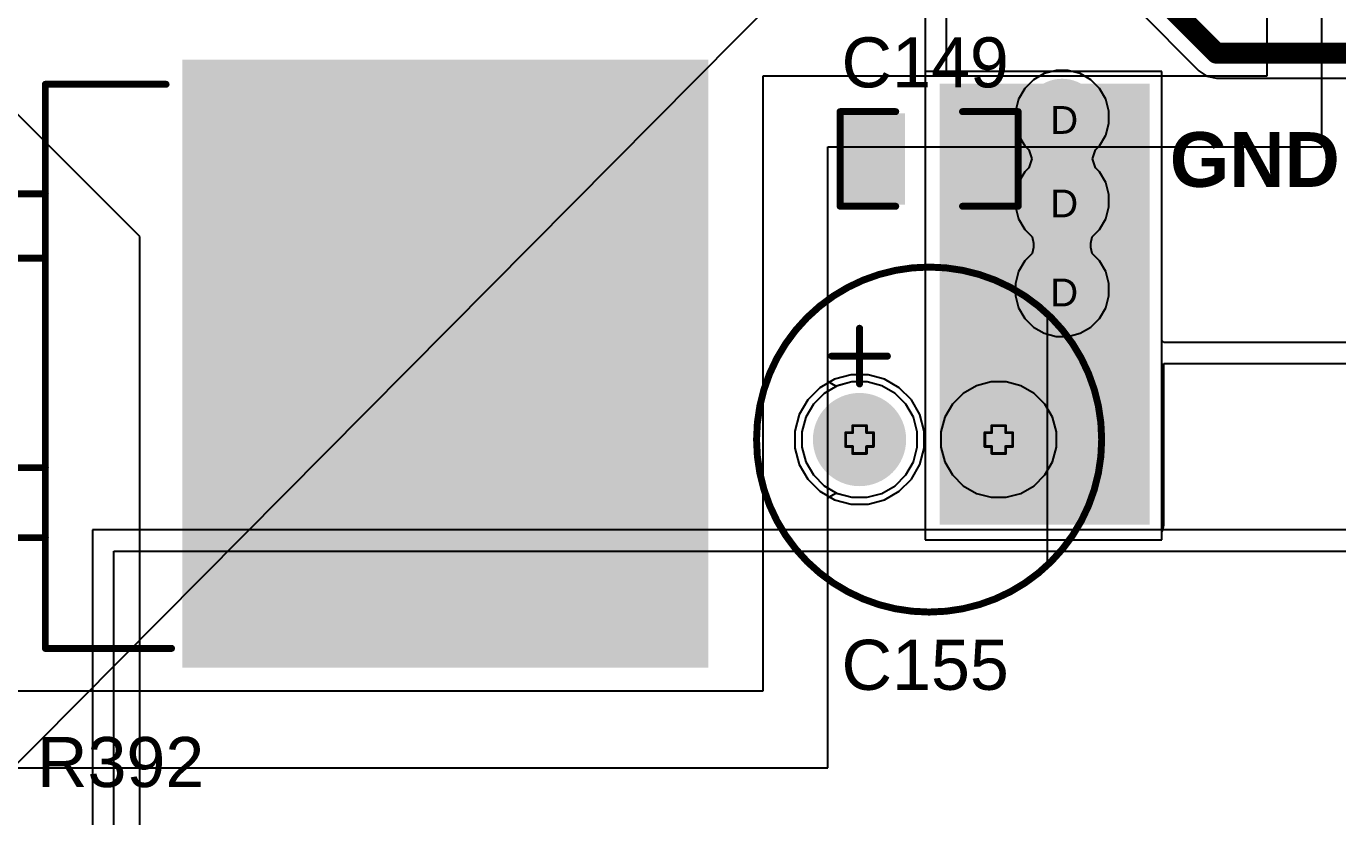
# Model space of a CAD drawing. Header units: inches. Extents: x 0 to 5379, y 0 to 5429.
# Drawn here: x 182.49 to 206.43, y 188.87 to 203.3 of the extents above; entities that cross this region are included whole.
import ezdxf

# ---------------------------------------------------------------- set-up
doc = ezdxf.new("R2010")
doc.units = ezdxf.units.IN
for name, color, linetype in [('Bottom Layer', 5, 'Continuous'), ('Bottom Solder', 6, 'Continuous'), ('Drill Drawing', 1, 'Continuous'), ('GND01', 16, 'Continuous'), ('GND02', 76, 'Continuous'), ('Multi-Layer', 9, 'Continuous'), ('Pad Holes', 156, 'Continuous'), ('PWR', 156, 'Continuous'), ('SIG 01', 90, 'Continuous'), ('Top Layer', 1, 'Continuous'), ('Top Overlay', 2, 'Continuous'), ('Top Paste', 8, 'Continuous'), ('Top Solder', 216, 'Continuous'), ('Via Holes', 16, 'Continuous')]:
    doc.layers.add(name, color=color, linetype=linetype)
doc.styles.add('Arial', font='', dxfattribs={"height": 0.2})
doc.styles.add('Arial_Bold', font='', dxfattribs={"height": 0.2})
doc.styles.get('Arial').set_extended_font_data('Arial')
doc.styles.get('Arial_Bold').set_extended_font_data('Arial', bold=True)

# ---------------------------------------------------------------- blocks, each defined once
blk = doc.blocks.new('H2PAK_2_749')
at = {"layer": 'Top Layer'}
for points in [[(-5.5, 0.828), (-5.5, 10.328), (5.5, 10.328), (5.5, 0.828)], [(-3.34, -3.578), (-1.74, -3.578), (-1.74, -7.578), (-3.34, -7.578)], [(1.74, -3.578), (3.34, -3.578), (3.34, -7.578), (1.74, -7.578)]]:
    blk.add_hatch(color=1, dxfattribs=at).paths.add_polyline_path(points)
at = {"layer": 'Top Paste'}
for points in [[(-5.5, 0.828), (-5.5, 10.328), (5.5, 10.328), (5.5, 0.828)], [(-3.34, -3.578), (-1.74, -3.578), (-1.74, -7.578), (-3.34, -7.578)], [(1.74, -3.578), (3.34, -3.578), (3.34, -7.578), (1.74, -7.578)]]:
    blk.add_hatch(color=8, dxfattribs=at).paths.add_polyline_path(points)
at = {"layer": 'Top Solder'}
for points in [[(-5.551, 0.778), (-5.551, 10.379), (5.551, 10.379), (5.551, 0.778)], [(-3.391, -3.528), (-1.689, -3.528), (-1.689, -7.629), (-3.391, -7.629)], [(1.689, -3.528), (3.391, -3.528), (3.391, -7.629), (1.689, -7.629)]]:
    blk.add_hatch(color=216, dxfattribs=at).paths.add_polyline_path(points)
at = {"layer": 'Top Overlay'}
for points in [[(-5.1, -1.725, 0.127, 0.127, 0), (-5.1, 0.478, 0.127, 0.127, 0)], [(5.2, -1.725, 0.127, 0.127, 0), (5.2, 0.578, 0.127, 0.127, 0)], [(5.2, -1.725, 0.127, 0.127, 0), (-5.1, -1.725, 0.127, 0.127, 0)], [(-3.1, -3.225, 0.127, 0.127, 0), (-3.1, -1.725, 0.127, 0.127, 0)], [(-3.07, -1.725, 0.127, 0.127, 0), (-3.1, -1.725, 0.127, 0.127, 0)], [(-1.927, -3.225, 0.127, 0.127, 0), (-1.927, -1.725, 0.127, 0.127, 0)], [(1.9, -3.225, 0.127, 0.127, 0), (1.9, -1.725, 0.127, 0.127, 0)], [(1.959, -1.725, 0.127, 0.127, 0), (1.9, -1.725, 0.127, 0.127, 0)], [(3.178, -3.225, 0.127, 0.127, 0), (3.178, -1.725, 0.127, 0.127, 0)], [(-1.927, -3.225, 0.127, 0.127, 0), (-3.1, -3.225, 0.127, 0.127, 0)], [(3.178, -3.225, 0.127, 0.127, 0), (1.9, -3.225, 0.127, 0.127, 0)], [(-3.556, -5.493, 0.127, 0.127, 0), (-3.683, -5.366, 0.127, 0.127, 0)], [(-3.683, -5.62, 0.127, 0.127, 0), (-3.683, -5.366, 0.127, 0.127, 0)], [(-3.683, -5.62, 0.127, 0.127, 0), (-3.556, -5.493, 0.127, 0.127, 0)]]:
    blk.add_lwpolyline(points, format="xyseb", dxfattribs=at)
for points in [[(-5.132, 0.478, 0.0635, 0.0635, 1), (-5.068, 0.478, 0.0635, 0.0635, 1)], [(5.168, 0.578, 0.0635, 0.0635, 1), (5.232, 0.578, 0.0635, 0.0635, 1)], [(-5.132, -1.725, 0.0635, 0.0635, 1), (-5.068, -1.725, 0.0635, 0.0635, 1)], [(-5.132, -1.725, 0.0635, 0.0635, 1), (-5.068, -1.725, 0.0635, 0.0635, 1)], [(-3.132, -1.725, 0.0635, 0.0635, 1), (-3.068, -1.725, 0.0635, 0.0635, 1)], [(-3.132, -1.725, 0.0635, 0.0635, 1), (-3.068, -1.725, 0.0635, 0.0635, 1)], [(-3.102, -1.725, 0.0635, 0.0635, 1), (-3.039, -1.725, 0.0635, 0.0635, 1)], [(-1.959, -1.725, 0.0635, 0.0635, 1), (-1.896, -1.725, 0.0635, 0.0635, 1)], [(1.868, -1.725, 0.0635, 0.0635, 1), (1.932, -1.725, 0.0635, 0.0635, 1)], [(1.868, -1.725, 0.0635, 0.0635, 1), (1.932, -1.725, 0.0635, 0.0635, 1)], [(1.927, -1.725, 0.0635, 0.0635, 1), (1.99, -1.725, 0.0635, 0.0635, 1)], [(3.146, -1.725, 0.0635, 0.0635, 1), (3.21, -1.725, 0.0635, 0.0635, 1)], [(5.168, -1.725, 0.0635, 0.0635, 1), (5.232, -1.725, 0.0635, 0.0635, 1)], [(5.168, -1.725, 0.0635, 0.0635, 1), (5.232, -1.725, 0.0635, 0.0635, 1)], [(-3.132, -3.225, 0.0635, 0.0635, 1), (-3.068, -3.225, 0.0635, 0.0635, 1)], [(-3.132, -3.225, 0.0635, 0.0635, 1), (-3.068, -3.225, 0.0635, 0.0635, 1)], [(-1.959, -3.225, 0.0635, 0.0635, 1), (-1.896, -3.225, 0.0635, 0.0635, 1)], [(-1.959, -3.225, 0.0635, 0.0635, 1), (-1.896, -3.225, 0.0635, 0.0635, 1)], [(1.868, -3.225, 0.0635, 0.0635, 1), (1.932, -3.225, 0.0635, 0.0635, 1)], [(1.868, -3.225, 0.0635, 0.0635, 1), (1.932, -3.225, 0.0635, 0.0635, 1)], [(3.146, -3.225, 0.0635, 0.0635, 1), (3.21, -3.225, 0.0635, 0.0635, 1)], [(3.146, -3.225, 0.0635, 0.0635, 1), (3.21, -3.225, 0.0635, 0.0635, 1)], [(-3.714, -5.366, 0.0635, 0.0635, 1), (-3.651, -5.366, 0.0635, 0.0635, 1)], [(-3.714, -5.366, 0.0635, 0.0635, 1), (-3.651, -5.366, 0.0635, 0.0635, 1)], [(-3.587, -5.493, 0.0635, 0.0635, 1), (-3.524, -5.493, 0.0635, 0.0635, 1)], [(-3.587, -5.493, 0.0635, 0.0635, 1), (-3.524, -5.493, 0.0635, 0.0635, 1)], [(-3.714, -5.62, 0.0635, 0.0635, 1), (-3.651, -5.62, 0.0635, 0.0635, 1)], [(-3.714, -5.62, 0.0635, 0.0635, 1), (-3.651, -5.62, 0.0635, 0.0635, 1)]]:
    blk.add_lwpolyline(points, format="xyseb", close=True, dxfattribs=at)
blk = doc.blocks.new('SPE1VM221E12OL_972')
at = {"layer": 'Bottom Layer'}
h = blk.add_hatch(color=5, dxfattribs=at)
edge = h.paths.add_edge_path()
edge.add_arc((-1.27, 0), 0.8, 0, 360)
h = blk.add_hatch(color=5, dxfattribs=at)
edge = h.paths.add_edge_path()
edge.add_arc((1.27, 0), 0.8, 0, 360)
at = {"layer": 'Bottom Solder'}
h = blk.add_hatch(color=6, dxfattribs=at)
edge = h.paths.add_edge_path()
edge.add_arc((-1.27, 0), 0.851, 0, 360)
h = blk.add_hatch(color=6, dxfattribs=at)
edge = h.paths.add_edge_path()
edge.add_arc((1.27, 0), 0.851, 0, 360)
at = {"layer": 'GND01'}
h = blk.add_hatch(color=16, dxfattribs=at)
edge = h.paths.add_edge_path()
edge.add_arc((-1.27, 0), 0.8, 0, 360)
h = blk.add_hatch(color=16, dxfattribs=at)
edge = h.paths.add_edge_path()
edge.add_arc((1.27, 0), 0.8, 0, 360)
at = {"layer": 'GND02'}
h = blk.add_hatch(color=76, dxfattribs=at)
edge = h.paths.add_edge_path()
edge.add_arc((-1.27, 0), 0.8, 0, 360)
h = blk.add_hatch(color=76, dxfattribs=at)
edge = h.paths.add_edge_path()
edge.add_arc((1.27, 0), 0.8, 0, 360)
at = {"layer": 'Multi-Layer'}
h = blk.add_hatch(color=9, dxfattribs=at)
edge = h.paths.add_edge_path()
edge.add_arc((-1.27, 0), 0.8, 0, 360)
h = blk.add_hatch(color=9, dxfattribs=at)
edge = h.paths.add_edge_path()
edge.add_arc((1.27, 0), 0.8, 0, 360)
at = {"layer": 'Pad Holes'}
h = blk.add_hatch(color=7, dxfattribs=at)
edge = h.paths.add_edge_path()
edge.add_arc((-1.27, 0), 0.5, 0, 360)
h = blk.add_hatch(color=7, dxfattribs=at)
edge = h.paths.add_edge_path()
edge.add_arc((1.27, 0), 0.5, 0, 360)
at = {"layer": 'PWR'}
h = blk.add_hatch(color=156, dxfattribs=at)
edge = h.paths.add_edge_path()
edge.add_arc((-1.27, 0), 0.8, 0, 360)
h = blk.add_hatch(color=156, dxfattribs=at)
edge = h.paths.add_edge_path()
edge.add_arc((1.27, 0), 0.8, 0, 360)
at = {"layer": 'SIG 01'}
h = blk.add_hatch(color=90, dxfattribs=at)
edge = h.paths.add_edge_path()
edge.add_arc((-1.27, 0), 0.8, 0, 360)
h = blk.add_hatch(color=90, dxfattribs=at)
edge = h.paths.add_edge_path()
edge.add_arc((1.27, 0), 0.8, 0, 360)
at = {"layer": 'Top Layer'}
h = blk.add_hatch(color=1, dxfattribs=at)
edge = h.paths.add_edge_path()
edge.add_arc((-1.27, 0), 0.8, 0, 360)
h = blk.add_hatch(color=1, dxfattribs=at)
edge = h.paths.add_edge_path()
edge.add_arc((1.27, 0), 0.8, 0, 360)
at = {"layer": 'Top Solder'}
h = blk.add_hatch(color=216, dxfattribs=at)
edge = h.paths.add_edge_path()
edge.add_arc((-1.27, 0), 0.851, 0, 360)
h = blk.add_hatch(color=216, dxfattribs=at)
edge = h.paths.add_edge_path()
edge.add_arc((1.27, 0), 0.851, 0, 360)
at = {"layer": 'Top Overlay'}
for p, q in [((2.159, -2.286), (2.159, 2.286)), ((2.159, 2.286), (2.319, 2.142)), ((2.319, 2.142), (2.595, 1.812)), ((2.595, 1.812), (2.822, 1.447)), ((2.822, 1.447), (2.997, 1.054)), ((2.997, 1.054), (3.115, 0.641)), ((3.115, 0.641), (3.175, 0.215)), ((3.175, 0.215), (3.175, -0.215)), ((3.175, -0.215), (3.115, -0.641)), ((3.115, -0.641), (2.997, -1.054)), ((2.997, -1.054), (2.822, -1.447)), ((2.822, -1.447), (2.595, -1.812)), ((2.595, -1.812), (2.319, -2.142)), ((2.319, -2.142), (2.159, -2.286)), ((2.159, -2.286), (2.159, -2.286))]:
    blk.add_line(p, q, dxfattribs=at)
for points in [[(3.15, 0, 0.127, 0.127, 1), (-3.15, 0, 0.127, 0.127, 1)], [(-1.302, 2.032, 0.0635, 0.0635, 1), (-1.238, 2.032, 0.0635, 0.0635, 1)], [(-1.81, 1.524, 0.0635, 0.0635, 1), (-1.746, 1.524, 0.0635, 0.0635, 1)], [(-0.794, 1.524, 0.0635, 0.0635, 1), (-0.73, 1.524, 0.0635, 0.0635, 1)], [(-1.302, 1.016, 0.0635, 0.0635, 1), (-1.238, 1.016, 0.0635, 0.0635, 1)], [(-3.181, 0, 0.0635, 0.0635, 1), (-3.118, 0, 0.0635, 0.0635, 1)], [(3.118, 0, 0.0635, 0.0635, 1), (3.181, 0, 0.0635, 0.0635, 1)]]:
    blk.add_lwpolyline(points, format="xyseb", close=True, dxfattribs=at)
for points in [[(-1.27, 1.016, 0.127, 0.127, 0), (-1.27, 2.032, 0.127, 0.127, 0)], [(-1.778, 1.524, 0.127, 0.127, 0), (-0.762, 1.524, 0.127, 0.127, 0)]]:
    blk.add_lwpolyline(points, format="xyseb", dxfattribs=at)
blk = doc.blocks.new('C___0805_978')
at = {"layer": 'Top Layer'}
for points in [[(-1.524, 0.762), (-0.508, 0.762), (-0.508, -0.762), (-1.524, -0.762)], [(0.508, 0.762), (1.524, 0.762), (1.524, -0.762), (0.508, -0.762)]]:
    blk.add_hatch(color=1, dxfattribs=at).paths.add_polyline_path(points)
at = {"layer": 'Top Paste'}
for points in [[(-1.524, 0.762), (-0.508, 0.762), (-0.508, -0.762), (-1.524, -0.762)], [(0.508, 0.762), (1.524, 0.762), (1.524, -0.762), (0.508, -0.762)]]:
    blk.add_hatch(color=8, dxfattribs=at).paths.add_polyline_path(points)
at = {"layer": 'Top Solder'}
for points in [[(-1.594, 0.832), (-0.438, 0.832), (-0.438, -0.832), (-1.594, -0.832)], [(0.438, 0.832), (1.594, 0.832), (1.594, -0.832), (0.438, -0.832)]]:
    blk.add_hatch(color=216, dxfattribs=at).paths.add_polyline_path(points)
at = {"layer": 'Top Overlay'}
for points in [[(-1.626, 0.864, 0.127, 0.127, 0), (-1.626, -0.864, 0.127, 0.127, 0)], [(-0.61, 0.864, 0.127, 0.127, 0), (-1.626, 0.864, 0.127, 0.127, 0)], [(1.626, 0.864, 0.127, 0.127, 0), (0.61, 0.864, 0.127, 0.127, 0)], [(1.626, 0.864, 0.127, 0.127, 0), (1.626, -0.864, 0.127, 0.127, 0)], [(-0.61, -0.864, 0.127, 0.127, 0), (-1.626, -0.864, 0.127, 0.127, 0)], [(1.626, -0.864, 0.127, 0.127, 0), (0.61, -0.864, 0.127, 0.127, 0)]]:
    blk.add_lwpolyline(points, format="xyseb", dxfattribs=at)
for points in [[(-1.657, 0.864, 0.0635, 0.0635, 1), (-1.594, 0.864, 0.0635, 0.0635, 1)], [(-1.657, 0.864, 0.0635, 0.0635, 1), (-1.594, 0.864, 0.0635, 0.0635, 1)], [(-0.641, 0.864, 0.0635, 0.0635, 1), (-0.578, 0.864, 0.0635, 0.0635, 1)], [(0.578, 0.864, 0.0635, 0.0635, 1), (0.641, 0.864, 0.0635, 0.0635, 1)], [(1.594, 0.864, 0.0635, 0.0635, 1), (1.657, 0.864, 0.0635, 0.0635, 1)], [(1.594, 0.864, 0.0635, 0.0635, 1), (1.657, 0.864, 0.0635, 0.0635, 1)], [(-1.657, -0.864, 0.0635, 0.0635, 1), (-1.594, -0.864, 0.0635, 0.0635, 1)], [(-1.657, -0.864, 0.0635, 0.0635, 1), (-1.594, -0.864, 0.0635, 0.0635, 1)], [(-0.641, -0.864, 0.0635, 0.0635, 1), (-0.578, -0.864, 0.0635, 0.0635, 1)], [(0.578, -0.864, 0.0635, 0.0635, 1), (0.641, -0.864, 0.0635, 0.0635, 1)], [(1.594, -0.864, 0.0635, 0.0635, 1), (1.657, -0.864, 0.0635, 0.0635, 1)], [(1.594, -0.864, 0.0635, 0.0635, 1), (1.657, -0.864, 0.0635, 0.0635, 1)]]:
    blk.add_lwpolyline(points, format="xyseb", close=True, dxfattribs=at)

msp = doc.modelspace()

# ---------------------------------------------------------------- hatches: boundary and pattern name
at = {"layer": 'Bottom Layer'}
h = msp.add_hatch(color=5, dxfattribs=at)
edge = h.paths.add_edge_path()
edge.add_arc((201.401, 201.639), 0.6, 0, 360)
h = msp.add_hatch(color=5, dxfattribs=at)
edge = h.paths.add_edge_path()
edge.add_arc((201.401, 200.115), 0.6, 0, 360)
h = msp.add_hatch(color=5, dxfattribs=at)
edge = h.paths.add_edge_path()
edge.add_arc((201.401, 198.49), 0.6, 0, 360)
at = {"layer": 'Bottom Solder'}
h = msp.add_hatch(color=6, dxfattribs=at)
edge = h.paths.add_edge_path()
edge.add_arc((201.401, 201.639), 0.702, 0, 360)
h = msp.add_hatch(color=6, dxfattribs=at)
edge = h.paths.add_edge_path()
edge.add_arc((201.401, 200.115), 0.702, 0, 360)
h = msp.add_hatch(color=6, dxfattribs=at)
edge = h.paths.add_edge_path()
edge.add_arc((201.401, 198.49), 0.702, 0, 360)
at = {"layer": 'GND01'}
h = msp.add_hatch(color=16, dxfattribs=at)
edge = h.paths.add_edge_path()
edge.add_arc((201.401, 201.639), 0.6, 0, 360)
h = msp.add_hatch(color=16, dxfattribs=at)
edge = h.paths.add_edge_path()
edge.add_arc((201.401, 200.115), 0.6, 0, 360)
h = msp.add_hatch(color=16, dxfattribs=at)
edge = h.paths.add_edge_path()
edge.add_arc((201.401, 198.49), 0.6, 0, 360)
at = {"layer": 'GND02'}
h = msp.add_hatch(color=76, dxfattribs=at)
edge = h.paths.add_edge_path()
edge.add_arc((201.401, 201.639), 0.6, 0, 360)
h = msp.add_hatch(color=76, dxfattribs=at)
edge = h.paths.add_edge_path()
edge.add_arc((201.401, 200.115), 0.6, 0, 360)
h = msp.add_hatch(color=76, dxfattribs=at)
edge = h.paths.add_edge_path()
edge.add_arc((201.401, 198.49), 0.6, 0, 360)
at = {"layer": 'PWR'}
h = msp.add_hatch(color=156, dxfattribs=at)
edge = h.paths.add_edge_path()
edge.add_arc((201.401, 201.639), 0.6, 0, 360)
h = msp.add_hatch(color=156, dxfattribs=at)
edge = h.paths.add_edge_path()
edge.add_arc((201.401, 200.115), 0.6, 0, 360)
h = msp.add_hatch(color=156, dxfattribs=at)
edge = h.paths.add_edge_path()
edge.add_arc((201.401, 198.49), 0.6, 0, 360)
at = {"layer": 'SIG 01'}
h = msp.add_hatch(color=90, dxfattribs=at)
edge = h.paths.add_edge_path()
edge.add_arc((201.401, 201.639), 0.6, 0, 360)
h = msp.add_hatch(color=90, dxfattribs=at)
edge = h.paths.add_edge_path()
edge.add_arc((201.401, 200.115), 0.6, 0, 360)
h = msp.add_hatch(color=90, dxfattribs=at)
edge = h.paths.add_edge_path()
edge.add_arc((201.401, 198.49), 0.6, 0, 360)
at = {"layer": 'Top Layer'}
msp.add_hatch(color=1, dxfattribs=at).paths.add_polyline_path([(199.166, 194.197), (203.001, 194.197), (203.001, 202.249), (199.166, 202.249)])
h = msp.add_hatch(color=1, dxfattribs=at)
edge = h.paths.add_edge_path()
edge.add_arc((201.401, 201.639), 0.6, 0, 360)
h = msp.add_hatch(color=1, dxfattribs=at)
edge = h.paths.add_edge_path()
edge.add_arc((201.401, 200.115), 0.6, 0, 360)
h = msp.add_hatch(color=1, dxfattribs=at)
edge = h.paths.add_edge_path()
edge.add_arc((201.401, 198.49), 0.6, 0, 360)
at = {"layer": 'Top Solder'}
h = msp.add_hatch(color=216, dxfattribs=at)
edge = h.paths.add_edge_path()
edge.add_arc((201.401, 201.639), 0.702, 0, 360)
h = msp.add_hatch(color=216, dxfattribs=at)
edge = h.paths.add_edge_path()
edge.add_arc((201.401, 200.115), 0.702, 0, 360)
h = msp.add_hatch(color=216, dxfattribs=at)
edge = h.paths.add_edge_path()
edge.add_arc((201.401, 198.49), 0.702, 0, 360)
at = {"layer": 'Via Holes'}
h = msp.add_hatch(color=7, dxfattribs=at)
edge = h.paths.add_edge_path()
edge.add_arc((201.401, 201.639), 0.35, 0, 360)
h = msp.add_hatch(color=7, dxfattribs=at)
edge = h.paths.add_edge_path()
edge.add_arc((201.401, 200.115), 0.35, 0, 360)
h = msp.add_hatch(color=7, dxfattribs=at)
edge = h.paths.add_edge_path()
edge.add_arc((201.401, 198.49), 0.35, 0, 360)

# ---------------------------------------------------------------- linework, layer by layer
at = {"layer": 'Bottom Layer'}
for p, q in [((205.135, 207.422), (205.135, 202.387)), ((205.135, 207.422), (205.135, 202.387)), ((206.139, 201.096), (206.139, 206.552)), ((206.139, 201.096), (206.139, 206.552)), ((205.135, 202.387), (195.94, 202.387)), ((195.94, 202.387), (195.94, 191.16)), ((200.988, 202.387), (195.94, 202.387)), ((195.94, 202.387), (195.94, 191.16)), ((201.072, 202.435), (200.988, 202.387)), ((201.289, 202.493), (201.072, 202.435)), ((201.514, 202.493), (201.289, 202.493)), ((201.731, 202.435), (201.514, 202.493)), ((201.814, 202.387), (201.731, 202.435)), ((205.135, 202.387), (201.814, 202.387)), ((197.127, 189.756), (197.127, 201.096)), ((197.127, 201.096), (206.139, 201.096)), ((197.127, 196.815), (197.127, 201.096)), ((197.127, 201.096), (206.139, 201.096)), ((197.272, 196.731), (197.127, 196.815)), ((197.565, 196.807), (197.305, 196.737)), ((197.842, 196.807), (197.565, 196.807)), ((198.11, 196.735), (197.842, 196.807)), ((197.305, 196.737), (197.272, 196.731)), ((198.351, 196.596), (198.11, 196.735)), ((198.547, 196.4), (198.351, 196.596)), ((198.686, 196.16), (198.547, 196.4)), ((198.757, 195.892), (198.686, 196.16)), ((198.757, 195.614), (198.757, 195.892)), ((198.686, 195.346), (198.757, 195.614)), ((198.547, 195.106), (198.686, 195.346)), ((198.11, 194.771), (198.351, 194.91)), ((198.351, 194.91), (198.547, 195.106)), ((197.127, 194.691), (197.272, 194.775)), ((197.127, 189.756), (197.127, 194.691)), ((197.272, 194.775), (197.305, 194.769)), ((197.305, 194.769), (197.565, 194.699)), ((197.565, 194.699), (197.842, 194.699)), ((197.842, 194.699), (198.11, 194.771)), ((195.94, 191.16), (178.033, 191.16)), ((195.94, 191.16), (178.033, 191.16)), ((178.033, 189.756), (197.127, 189.756)), ((180.402, 189.756), (197.127, 189.756))]:
    msp.add_line(p, q, dxfattribs=at)
at = {"layer": 'Bottom Solder'}
msp.add_line((6.245, 12.319), (5379.208, 5429.208), dxfattribs=at)
at = {"layer": 'Drill Drawing'}
for points in [[(197.449, 195.626, 0.0508, 0.0508, 0), (197.449, 195.88, 0.0508, 0.0508, 0)], [(197.449, 195.88, 0.0508, 0.0508, 0), (197.576, 195.88, 0.0508, 0.0508, 0)], [(197.576, 195.88, 0.0508, 0.0508, 0), (197.576, 196.007, 0.0508, 0.0508, 0)], [(197.576, 196.007, 0.0508, 0.0508, 0), (197.83, 196.007, 0.0508, 0.0508, 0)], [(197.83, 195.88, 0.0508, 0.0508, 0), (197.83, 196.007, 0.0508, 0.0508, 0)], [(197.83, 195.88, 0.0508, 0.0508, 0), (197.957, 195.88, 0.0508, 0.0508, 0)], [(197.957, 195.626, 0.0508, 0.0508, 0), (197.957, 195.88, 0.0508, 0.0508, 0)], [(199.989, 195.626, 0.0508, 0.0508, 0), (199.989, 195.88, 0.0508, 0.0508, 0)], [(199.989, 195.88, 0.0508, 0.0508, 0), (200.116, 195.88, 0.0508, 0.0508, 0)], [(200.116, 195.88, 0.0508, 0.0508, 0), (200.116, 196.007, 0.0508, 0.0508, 0)], [(200.116, 196.007, 0.0508, 0.0508, 0), (200.37, 196.007, 0.0508, 0.0508, 0)], [(200.37, 195.88, 0.0508, 0.0508, 0), (200.37, 196.007, 0.0508, 0.0508, 0)], [(200.37, 195.88, 0.0508, 0.0508, 0), (200.497, 195.88, 0.0508, 0.0508, 0)], [(200.497, 195.626, 0.0508, 0.0508, 0), (200.497, 195.88, 0.0508, 0.0508, 0)], [(197.449, 195.626, 0.0508, 0.0508, 0), (197.576, 195.626, 0.0508, 0.0508, 0)], [(197.576, 195.499, 0.0508, 0.0508, 0), (197.576, 195.626, 0.0508, 0.0508, 0)], [(197.83, 195.626, 0.0508, 0.0508, 0), (197.957, 195.626, 0.0508, 0.0508, 0)], [(197.83, 195.499, 0.0508, 0.0508, 0), (197.83, 195.626, 0.0508, 0.0508, 0)], [(199.989, 195.626, 0.0508, 0.0508, 0), (200.116, 195.626, 0.0508, 0.0508, 0)], [(200.116, 195.499, 0.0508, 0.0508, 0), (200.116, 195.626, 0.0508, 0.0508, 0)], [(200.37, 195.626, 0.0508, 0.0508, 0), (200.497, 195.626, 0.0508, 0.0508, 0)], [(200.37, 195.499, 0.0508, 0.0508, 0), (200.37, 195.626, 0.0508, 0.0508, 0)], [(197.576, 195.499, 0.0508, 0.0508, 0), (197.83, 195.499, 0.0508, 0.0508, 0)], [(200.116, 195.499, 0.0508, 0.0508, 0), (200.37, 195.499, 0.0508, 0.0508, 0)]]:
    msp.add_lwpolyline(points, format="xyseb", dxfattribs=at)
for points in [[(197.437, 195.88, 0.0254, 0.0254, 1), (197.462, 195.88, 0.0254, 0.0254, 1)], [(197.437, 195.88, 0.0254, 0.0254, 1), (197.462, 195.88, 0.0254, 0.0254, 1)], [(197.564, 196.007, 0.0254, 0.0254, 1), (197.589, 196.007, 0.0254, 0.0254, 1)], [(197.564, 196.007, 0.0254, 0.0254, 1), (197.589, 196.007, 0.0254, 0.0254, 1)], [(197.564, 195.88, 0.0254, 0.0254, 1), (197.589, 195.88, 0.0254, 0.0254, 1)], [(197.564, 195.88, 0.0254, 0.0254, 1), (197.589, 195.88, 0.0254, 0.0254, 1)], [(197.818, 196.007, 0.0254, 0.0254, 1), (197.843, 196.007, 0.0254, 0.0254, 1)], [(197.818, 196.007, 0.0254, 0.0254, 1), (197.843, 196.007, 0.0254, 0.0254, 1)], [(197.818, 195.88, 0.0254, 0.0254, 1), (197.843, 195.88, 0.0254, 0.0254, 1)], [(197.818, 195.88, 0.0254, 0.0254, 1), (197.843, 195.88, 0.0254, 0.0254, 1)], [(197.945, 195.88, 0.0254, 0.0254, 1), (197.97, 195.88, 0.0254, 0.0254, 1)], [(197.945, 195.88, 0.0254, 0.0254, 1), (197.97, 195.88, 0.0254, 0.0254, 1)], [(199.977, 195.88, 0.0254, 0.0254, 1), (200.002, 195.88, 0.0254, 0.0254, 1)], [(199.977, 195.88, 0.0254, 0.0254, 1), (200.002, 195.88, 0.0254, 0.0254, 1)], [(200.104, 196.007, 0.0254, 0.0254, 1), (200.129, 196.007, 0.0254, 0.0254, 1)], [(200.104, 196.007, 0.0254, 0.0254, 1), (200.129, 196.007, 0.0254, 0.0254, 1)], [(200.104, 195.88, 0.0254, 0.0254, 1), (200.129, 195.88, 0.0254, 0.0254, 1)], [(200.104, 195.88, 0.0254, 0.0254, 1), (200.129, 195.88, 0.0254, 0.0254, 1)], [(200.358, 196.007, 0.0254, 0.0254, 1), (200.383, 196.007, 0.0254, 0.0254, 1)], [(200.358, 196.007, 0.0254, 0.0254, 1), (200.383, 196.007, 0.0254, 0.0254, 1)], [(200.358, 195.88, 0.0254, 0.0254, 1), (200.383, 195.88, 0.0254, 0.0254, 1)], [(200.358, 195.88, 0.0254, 0.0254, 1), (200.383, 195.88, 0.0254, 0.0254, 1)], [(200.485, 195.88, 0.0254, 0.0254, 1), (200.51, 195.88, 0.0254, 0.0254, 1)], [(200.485, 195.88, 0.0254, 0.0254, 1), (200.51, 195.88, 0.0254, 0.0254, 1)], [(197.437, 195.626, 0.0254, 0.0254, 1), (197.462, 195.626, 0.0254, 0.0254, 1)], [(197.437, 195.626, 0.0254, 0.0254, 1), (197.462, 195.626, 0.0254, 0.0254, 1)], [(197.564, 195.626, 0.0254, 0.0254, 1), (197.589, 195.626, 0.0254, 0.0254, 1)], [(197.564, 195.626, 0.0254, 0.0254, 1), (197.589, 195.626, 0.0254, 0.0254, 1)], [(197.818, 195.626, 0.0254, 0.0254, 1), (197.843, 195.626, 0.0254, 0.0254, 1)], [(197.818, 195.626, 0.0254, 0.0254, 1), (197.843, 195.626, 0.0254, 0.0254, 1)], [(197.945, 195.626, 0.0254, 0.0254, 1), (197.97, 195.626, 0.0254, 0.0254, 1)], [(197.945, 195.626, 0.0254, 0.0254, 1), (197.97, 195.626, 0.0254, 0.0254, 1)], [(199.977, 195.626, 0.0254, 0.0254, 1), (200.002, 195.626, 0.0254, 0.0254, 1)], [(199.977, 195.626, 0.0254, 0.0254, 1), (200.002, 195.626, 0.0254, 0.0254, 1)], [(200.104, 195.626, 0.0254, 0.0254, 1), (200.129, 195.626, 0.0254, 0.0254, 1)], [(200.104, 195.626, 0.0254, 0.0254, 1), (200.129, 195.626, 0.0254, 0.0254, 1)], [(200.358, 195.626, 0.0254, 0.0254, 1), (200.383, 195.626, 0.0254, 0.0254, 1)], [(200.358, 195.626, 0.0254, 0.0254, 1), (200.383, 195.626, 0.0254, 0.0254, 1)], [(200.485, 195.626, 0.0254, 0.0254, 1), (200.51, 195.626, 0.0254, 0.0254, 1)], [(200.485, 195.626, 0.0254, 0.0254, 1), (200.51, 195.626, 0.0254, 0.0254, 1)], [(197.564, 195.499, 0.0254, 0.0254, 1), (197.589, 195.499, 0.0254, 0.0254, 1)], [(197.564, 195.499, 0.0254, 0.0254, 1), (197.589, 195.499, 0.0254, 0.0254, 1)], [(197.818, 195.499, 0.0254, 0.0254, 1), (197.843, 195.499, 0.0254, 0.0254, 1)], [(197.818, 195.499, 0.0254, 0.0254, 1), (197.843, 195.499, 0.0254, 0.0254, 1)], [(200.104, 195.499, 0.0254, 0.0254, 1), (200.129, 195.499, 0.0254, 0.0254, 1)], [(200.104, 195.499, 0.0254, 0.0254, 1), (200.129, 195.499, 0.0254, 0.0254, 1)], [(200.358, 195.499, 0.0254, 0.0254, 1), (200.383, 195.499, 0.0254, 0.0254, 1)], [(200.358, 195.499, 0.0254, 0.0254, 1), (200.383, 195.499, 0.0254, 0.0254, 1)]]:
    msp.add_lwpolyline(points, format="xyseb", close=True, dxfattribs=at)
at = {"layer": 'GND01'}
for p, q in [((197.565, 196.807), (197.297, 196.735)), ((197.842, 196.807), (197.565, 196.807)), ((198.11, 196.735), (197.842, 196.807)), ((197.056, 196.596), (196.86, 196.4)), ((197.297, 196.735), (197.056, 196.596)), ((198.351, 196.596), (198.11, 196.735)), ((198.547, 196.4), (198.351, 196.596)), ((196.86, 196.4), (196.721, 196.16)), ((198.686, 196.16), (198.547, 196.4)), ((196.721, 196.16), (196.649, 195.892)), ((198.757, 195.892), (198.686, 196.16)), ((196.649, 195.892), (196.649, 195.614)), ((198.757, 195.614), (198.757, 195.892)), ((196.649, 195.614), (196.721, 195.346)), ((198.686, 195.346), (198.757, 195.614)), ((196.721, 195.346), (196.86, 195.106)), ((198.547, 195.106), (198.686, 195.346)), ((196.86, 195.106), (197.056, 194.91)), ((197.056, 194.91), (197.297, 194.771)), ((198.11, 194.771), (198.351, 194.91)), ((198.351, 194.91), (198.547, 195.106)), ((197.297, 194.771), (197.565, 194.699)), ((197.565, 194.699), (197.842, 194.699)), ((197.842, 194.699), (198.11, 194.771))]:
    msp.add_line(p, q, dxfattribs=at)
at = {"layer": 'GND02'}
for p, q in [((197.565, 196.807), (197.297, 196.735)), ((197.842, 196.807), (197.565, 196.807)), ((198.11, 196.735), (197.842, 196.807)), ((197.056, 196.596), (196.86, 196.4)), ((197.297, 196.735), (197.056, 196.596)), ((198.351, 196.596), (198.11, 196.735)), ((198.547, 196.4), (198.351, 196.596)), ((196.86, 196.4), (196.721, 196.16)), ((198.686, 196.16), (198.547, 196.4)), ((196.721, 196.16), (196.649, 195.892)), ((198.757, 195.892), (198.686, 196.16)), ((196.649, 195.892), (196.649, 195.614)), ((198.757, 195.614), (198.757, 195.892)), ((196.649, 195.614), (196.721, 195.346)), ((198.686, 195.346), (198.757, 195.614)), ((196.721, 195.346), (196.86, 195.106)), ((198.547, 195.106), (198.686, 195.346)), ((196.86, 195.106), (197.056, 194.91)), ((197.056, 194.91), (197.297, 194.771)), ((198.11, 194.771), (198.351, 194.91)), ((198.351, 194.91), (198.547, 195.106)), ((197.297, 194.771), (197.565, 194.699)), ((197.565, 194.699), (197.842, 194.699)), ((197.842, 194.699), (198.11, 194.771))]:
    msp.add_line(p, q, dxfattribs=at)
at = {"layer": 'PWR'}
for p, q in [((200.877, 202.323), (200.718, 202.164)), ((201.072, 202.435), (200.877, 202.323)), ((201.289, 202.493), (201.072, 202.435)), ((201.514, 202.493), (201.289, 202.493)), ((201.731, 202.435), (201.514, 202.493)), ((201.926, 202.323), (201.731, 202.435)), ((202.085, 202.164), (201.926, 202.323)), ((200.718, 202.164), (200.605, 201.969)), ((202.197, 201.969), (202.085, 202.164)), ((200.605, 201.969), (200.547, 201.752)), ((202.255, 201.752), (202.197, 201.969)), ((200.547, 201.752), (200.547, 201.527)), ((202.255, 201.527), (202.255, 201.752)), ((200.547, 201.527), (200.605, 201.31)), ((202.197, 201.31), (202.255, 201.527)), ((200.605, 201.31), (200.718, 201.115)), ((200.718, 201.115), (200.791, 201.042)), ((202.012, 201.042), (202.085, 201.115)), ((202.085, 201.115), (202.197, 201.31)), ((200.791, 201.042), (200.849, 200.877)), ((200.849, 200.877), (200.791, 200.713)), ((201.954, 200.877), (202.012, 201.042)), ((202.012, 200.713), (201.954, 200.877)), ((200.718, 200.64), (200.605, 200.445)), ((200.791, 200.713), (200.718, 200.64)), ((202.085, 200.64), (202.012, 200.713)), ((202.197, 200.445), (202.085, 200.64)), ((200.605, 200.445), (200.547, 200.228)), ((202.255, 200.228), (202.197, 200.445)), ((200.547, 200.228), (200.547, 200.003)), ((202.255, 200.003), (202.255, 200.228)), ((200.547, 200.003), (200.605, 199.786)), ((202.197, 199.786), (202.255, 200.003)), ((200.605, 199.786), (200.718, 199.591)), ((202.085, 199.591), (202.197, 199.786)), ((200.718, 199.591), (200.855, 199.454)), ((200.855, 199.454), (200.877, 199.342)), ((201.926, 199.342), (201.947, 199.454)), ((201.947, 199.454), (202.085, 199.591)), ((200.877, 199.263), (200.855, 199.151)), ((200.877, 199.342), (200.877, 199.263)), ((201.926, 199.263), (201.926, 199.342)), ((201.947, 199.151), (201.926, 199.263)), ((200.718, 199.014), (200.605, 198.819)), ((200.855, 199.151), (200.718, 199.014)), ((202.085, 199.014), (201.947, 199.151)), ((202.197, 198.819), (202.085, 199.014)), ((200.605, 198.819), (200.547, 198.602)), ((202.255, 198.602), (202.197, 198.819)), ((200.547, 198.602), (200.547, 198.377)), ((202.255, 198.377), (202.255, 198.602)), ((200.547, 198.377), (200.605, 198.16)), ((202.197, 198.16), (202.255, 198.377)), ((200.605, 198.16), (200.718, 197.965)), ((202.085, 197.965), (202.197, 198.16)), ((200.718, 197.965), (200.877, 197.806)), ((200.877, 197.806), (201.072, 197.694)), ((201.731, 197.694), (201.926, 197.806)), ((201.926, 197.806), (202.085, 197.965)), ((201.072, 197.694), (201.289, 197.636)), ((201.289, 197.636), (201.514, 197.636)), ((201.514, 197.636), (201.731, 197.694)), ((197.565, 196.807), (197.297, 196.735)), ((197.842, 196.807), (197.565, 196.807)), ((198.11, 196.735), (197.842, 196.807)), ((200.105, 196.807), (199.837, 196.735)), ((200.382, 196.807), (200.105, 196.807)), ((200.65, 196.735), (200.382, 196.807)), ((197.056, 196.596), (196.86, 196.4)), ((197.297, 196.735), (197.056, 196.596)), ((198.351, 196.596), (198.11, 196.735)), ((198.547, 196.4), (198.351, 196.596)), ((199.596, 196.596), (199.4, 196.4)), ((199.837, 196.735), (199.596, 196.596)), ((200.891, 196.596), (200.65, 196.735)), ((201.087, 196.4), (200.891, 196.596)), ((196.86, 196.4), (196.721, 196.16)), ((198.686, 196.16), (198.547, 196.4)), ((199.4, 196.4), (199.261, 196.16)), ((201.226, 196.16), (201.087, 196.4)), ((196.721, 196.16), (196.649, 195.892)), ((198.757, 195.892), (198.686, 196.16)), ((199.261, 196.16), (199.189, 195.892)), ((201.297, 195.892), (201.226, 196.16)), ((196.649, 195.892), (196.649, 195.614)), ((198.757, 195.614), (198.757, 195.892)), ((199.189, 195.892), (199.189, 195.614)), ((201.297, 195.614), (201.297, 195.892)), ((196.649, 195.614), (196.721, 195.346)), ((198.686, 195.346), (198.757, 195.614)), ((199.189, 195.614), (199.261, 195.346)), ((201.226, 195.346), (201.297, 195.614)), ((196.721, 195.346), (196.86, 195.106)), ((198.547, 195.106), (198.686, 195.346)), ((199.261, 195.346), (199.4, 195.106)), ((201.087, 195.106), (201.226, 195.346)), ((196.86, 195.106), (197.056, 194.91)), ((197.056, 194.91), (197.297, 194.771)), ((198.11, 194.771), (198.351, 194.91)), ((198.351, 194.91), (198.547, 195.106)), ((199.4, 195.106), (199.596, 194.91)), ((199.596, 194.91), (199.837, 194.771)), ((200.65, 194.771), (200.891, 194.91)), ((200.891, 194.91), (201.087, 195.106)), ((197.297, 194.771), (197.565, 194.699)), ((197.565, 194.699), (197.842, 194.699)), ((197.842, 194.699), (198.11, 194.771)), ((199.837, 194.771), (200.105, 194.699)), ((200.105, 194.699), (200.382, 194.699)), ((200.382, 194.699), (200.65, 194.771)), ((214.343, 194.103), (183.701, 194.103)), ((183.701, 194.103), (183.701, 136.299)), ((184.089, 161.08), (184.089, 193.715)), ((184.089, 193.715), (214.343, 193.715))]:
    msp.add_line(p, q, dxfattribs=at)
at = {"layer": 'SIG 01'}
for p, q in [((197.248, 196.854), (196.978, 196.698)), ((197.548, 196.934), (197.248, 196.854)), ((197.859, 196.934), (197.548, 196.934)), ((198.159, 196.854), (197.859, 196.934)), ((198.429, 196.698), (198.159, 196.854)), ((196.978, 196.698), (196.758, 196.478)), ((198.649, 196.478), (198.429, 196.698)), ((196.758, 196.478), (196.603, 196.209)), ((198.804, 196.209), (198.649, 196.478)), ((196.603, 196.209), (196.522, 195.909)), ((198.884, 195.909), (198.804, 196.209)), ((196.522, 195.909), (196.522, 195.598)), ((198.884, 195.598), (198.884, 195.909)), ((196.522, 195.598), (196.603, 195.297)), ((198.804, 195.297), (198.884, 195.598)), ((196.603, 195.297), (196.758, 195.028)), ((198.649, 195.028), (198.804, 195.297)), ((196.758, 195.028), (196.978, 194.808)), ((198.429, 194.808), (198.649, 195.028)), ((196.978, 194.808), (197.248, 194.653)), ((197.248, 194.653), (197.548, 194.572)), ((197.859, 194.572), (198.159, 194.653)), ((198.159, 194.653), (198.429, 194.808)), ((197.548, 194.572), (197.859, 194.572))]:
    msp.add_line(p, q, dxfattribs=at)
at = {"layer": 'Top Layer'}
for p, q in [((198.9, 205.08), (198.9, 197.14)), ((199.289, 202.474), (199.289, 205.08)), ((202.774, 203.61), (203.897, 202.487)), ((184.566, 199.462), (181.64, 202.387)), ((203.218, 202.474), (198.9, 202.474)), ((198.9, 202.474), (198.9, 193.923)), ((203.218, 202.474), (199.289, 202.474)), ((203.218, 193.923), (203.218, 202.474)), ((203.218, 197.563), (203.218, 202.474)), ((203.897, 202.487), (203.897, 202.487)), ((203.897, 202.487), (204.044, 202.389)), ((204.044, 202.389), (204.217, 202.354)), ((204.217, 202.354), (204.217, 202.354)), ((204.217, 202.354), (211.831, 202.354)), ((184.566, 156.089), (184.566, 199.462)), ((203.26, 197.528), (203.218, 197.563)), ((222.483, 197.528), (203.26, 197.528)), ((198.9, 197.14), (198.9, 193.923)), ((203.26, 194.197), (203.26, 197.14)), ((203.26, 197.14), (222.483, 197.14)), ((203.241, 194.098), (203.26, 194.197)), ((198.9, 193.923), (203.218, 193.923)), ((198.9, 193.923), (203.218, 193.923)), ((203.218, 194.065), (203.241, 194.098)), ((203.218, 193.923), (203.218, 194.065))]:
    msp.add_line(p, q, dxfattribs=at)
for points in [[(203.095, 203.93, 0.381, 0.381, 0), (204.217, 202.808, 0.381, 0.381, 0)], [(204.217, 202.808, 0.381, 0.381, 0), (212.019, 202.808, 0.381, 0.381, 0)]]:
    msp.add_lwpolyline(points, format="xyseb", dxfattribs=at)
msp.add_lwpolyline([(204.122, 202.808, 0.191, 0.191, 1), (204.313, 202.808, 0.191, 0.191, 1)], format="xyseb", close=True, dxfattribs=at)
msp.add_lwpolyline([(204.122, 202.808, 0.191, 0.191, 1), (204.313, 202.808, 0.191, 0.191, 1)], format="xyseb", close=True, dxfattribs=at)
at = {"layer": 'Top Solder'}
msp.add_line((6.245, 12.319), (5379.208, 5429.208), dxfattribs=at)

# ---------------------------------------------------------------- block references
for name, p, rotation in [('H2PAK_2_749', (184.566, 197.14), 270), ('C___0805_978', (198.973, 200.877), 180)]:
    msp.add_blockref(name, p, dxfattribs=dict(rotation=rotation))
msp.add_blockref('SPE1VM221E12OL_972', (198.973, 195.753))

# ---------------------------------------------------------------- texts
at = {"layer": 'Drill Drawing', "style": 'Arial'}
for p in [(201.181, 201.335), (201.181, 199.811), (201.181, 198.185)]:
    msp.add_text('D', height=0.508, dxfattribs=at).set_placement(p)
at = {"layer": 'Top Overlay'}
for s, height, style, p in [('C149', 0.9144, 'Arial', (197.374, 202.183)), ('GND', 1, 'Arial_Bold', (203.366, 200.367)), ('C155', 0.9144, 'Arial', (197.374, 191.183)), ('R392', 0.9144, 'Arial', (182.688, 189.408))]:
    msp.add_text(s, height=height, dxfattribs=dict(at, style=style)).set_placement(p)

doc.saveas('drawing.dxf')
